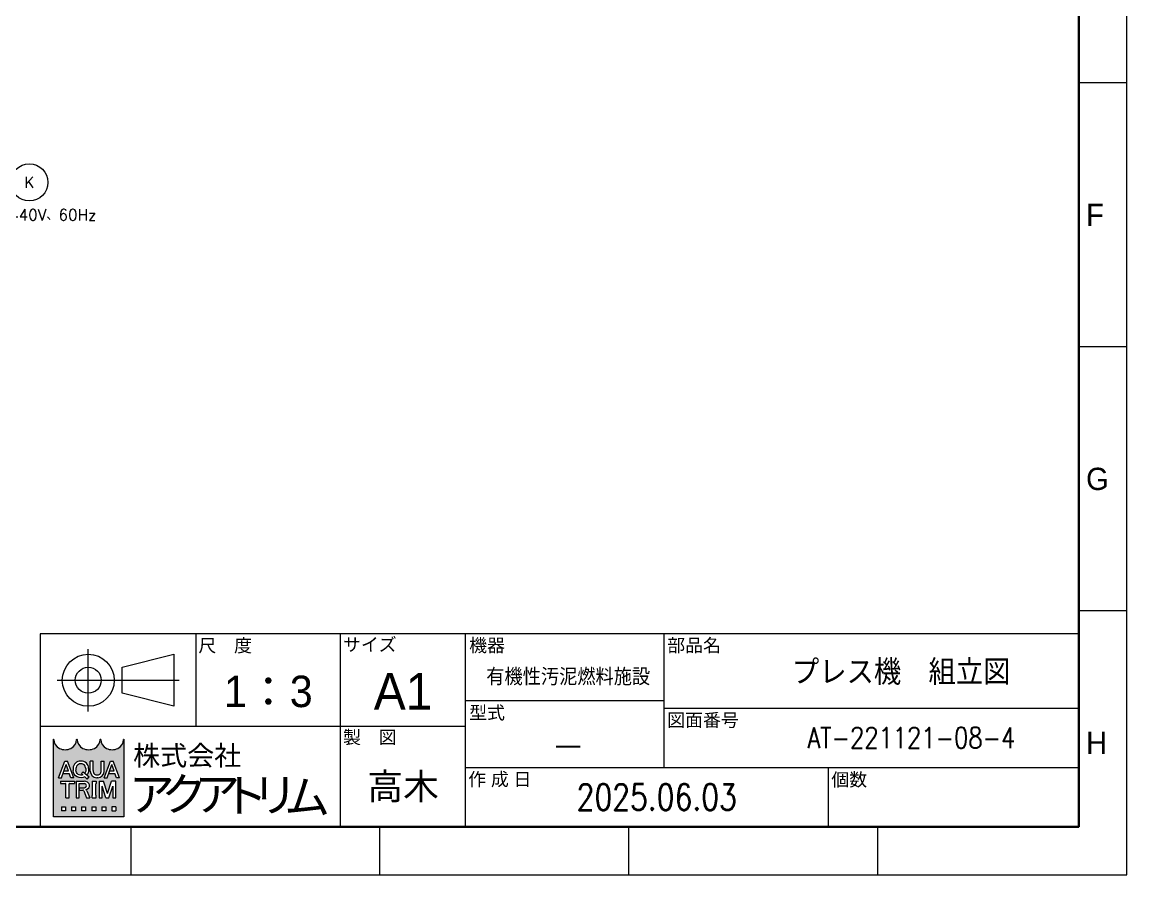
# Model space of a CAD drawing. Header units: millimetres. Extents: x 0 to 49006, y -7876 to 6995.
# Drawn here: x 48112 to 49006, y -25 to 665 of the extents above; entities that cross this region are included whole.
import ezdxf
from ezdxf import colors
from ezdxf.entities.mleader import LeaderData, LeaderLine
from ezdxf.enums import TextEntityAlignment as Align
from ezdxf.math import Vec2, Vec3

# ---------------------------------------------------------------- set-up
doc = ezdxf.new("R2010")
doc.units = ezdxf.units.MM
doc.header["$LTSCALE"] = 3.2
for name, color, linetype, lineweight in [('07_TEXT', 3, 'Continuous', 13), ('08_DIM', 3, 'Continuous', 13), ('99_図枠', 7, 'Continuous', 40)]:
    doc.layers.add(name, color=color, linetype=linetype, lineweight=lineweight)
doc.styles.add('KSS_TXT', font='txt.shx', dxfattribs={"bigfont": 'extfont2.shx'})
doc.styles.add('MS_G', font='MS Gothic.ttf')
doc.styles.get("Standard").update_dxf_attribs({"font": 'txt.shx', "bigfont": 'extfont2.shx'})
doc.styles.add('寸法用', font='simplex.shx', dxfattribs={"width": 0.8, "bigfont": '@extfont2.shx'})
doc.styles.add('表題用', font='MS PGothic.ttf')

# ---------------------------------------------------------------- blocks, each defined once
blk = doc.blocks.new('AM_BALLOON1')
at = {"transparency": 16777216}
blk.add_circle((0, 0), 5, dxfattribs=at)
blk.add_attdef('B_NUMBER', text='', height=3, dxfattribs=at).set_placement((0, 0), align=Align.MIDDLE_CENTER)
blk = doc.blocks.new('_OPEN')
at = {"color": 0, "linetype": 'ByBlock'}
for p, q in [((-1, 0.1666666666666667), (0, 0)), ((0, 0), (-1, -0.1666666666666667)), ((0, 0), (-1, 0))]:
    blk.add_line(p, q, dxfattribs=at)

msp = doc.modelspace()

# ---------------------------------------------------------------- hatches: boundary and pattern name
at = {"layer": '99_図枠', "lineweight": 5}
h = msp.add_hatch(color=256, dxfattribs=at)
h.dxf.hatch_style = 1
edge = h.paths.add_edge_path()
edge.add_arc((48194.15269434409, 84.57165523513913), 0.2717109658443483, 90, 180)
edge.add_ellipse((48184.64281053954, 84.57165523513913), major_axis=(-9.238172838707841, 0), ratio=0.8823529411764705, start_angle=360, end_angle=540, ccw=False)
edge.add_arc((48175.13292673499, 84.57165523513913), 0.2717109658443483, 3.187317984128254, 180.000000000026)
edge.add_ellipse((48165.62304293043, 84.57165523513913), major_axis=(-9.238172838707841, 0), ratio=0.8823529411764705, start_angle=360, end_angle=540, ccw=False)
edge.add_arc((48156.11315912588, 84.57165523513913), 0.2717109658443483, 3.187317984128254, 180)
edge.add_ellipse((48146.60327532133, 84.57165523513913), major_axis=(-9.238172838707841, 0), ratio=0.8823529411764705, start_angle=360, end_angle=540, ccw=False)
edge.add_arc((48137.09339151678, 84.57165523513913), 0.2717109658443484, 3.187317984128254, 90)
edge.add_line((48137.09339151678, 84.8433662009852), (48137.09339151678, 22.0781330909401))
edge.add_line((48137.09339151678, 22.07813309093899), (48194.15269434409, 22.07813309093899))
edge.add_line((48194.15269434409, 22.07813309093899), (48194.15269434409, 84.84336620098213))
h.paths.add_polyline_path([(48146.29426964666, 67.23263154842061), (48148.54708215568, 67.23263154842061), (48153.67002811559, 53.71229388800384), (48153.67002811559, 53.64708325620177), (48151.23109271387, 53.64708325620177), (48149.95573189018, 57.22871072788757), (48144.93996210532, 57.22871072788757), (48145.67527709327, 59.29371406830433), (48149.22041690224, 59.29371406830433), (48147.42067590116, 64.34797141385798), (48143.61025908848, 53.64708325620177), (48141.17132368674, 53.64708325620177), (48141.17132368674, 53.71229388800384)], flags=16)
edge = h.paths.add_edge_path(flags=16)
edge.add_ellipse((48159.33992901657, 61.25499029984394), major_axis=(-6.249352214420012, 0), ratio=0.9565217391304344, start_angle=180, end_angle=360, ccw=False)
edge.add_line((48165.58928123098, 61.25499029984394), (48165.58928123098, 59.62472450477746))
edge.add_ellipse((48159.33992901657, 59.62472450477708), major_axis=(-6.249352214420012, 0), ratio=0.9565217391304344, start_angle=142.105255317713, end_angle=180, ccw=False)
edge.add_line((48164.27154548122, 55.95318061251646), (48162.52060098757, 57.3959784141669))
edge.add_ellipse((48159.33992901657, 59.78459402863564), major_axis=(3.984875085747928, 0), ratio=0.9950358206786512, start_angle=-37.0427632869818, end_angle=0)
edge.add_line((48163.3247990999, 59.78444010097155), (48163.3247990999, 61.09512077598534))
edge.add_ellipse((48159.33992901657, 61.09512077598538), major_axis=(3.984870083329332, 0), ratio=0.994718262525732, start_angle=360, end_angle=540)
edge.add_line((48155.35505893324, 61.09512077598538), (48155.35505893324, 59.78445428893022))
edge.add_ellipse((48159.33992901657, 59.78459402863564), major_axis=(3.984875085747928, 0), ratio=0.9950358206786512, start_angle=-180, end_angle=-65.75794872216291)
edge.add_line((48160.976088277, 56.16914642594111), (48159.86663133968, 57.2489136865008))
edge.add_line((48159.86663133968, 57.24891368649833), (48161.0701635898, 58.526897320302))
edge.add_line((48161.07016358981, 58.52689732030422), (48166.1024208592, 54.38026117509921))
edge.add_line((48166.10242085921, 54.38026117509708), (48164.52988704158, 52.7104492674174))
edge.add_line((48164.52988704157, 52.71044926741979), (48162.64080982871, 54.54897373692404))
edge.add_ellipse((48159.33992901657, 59.62472450477708), major_axis=(-6.249352214420012, 0), ratio=0.9565217391304344, start_angle=0, end_angle=121.88362473889401, ccw=False)
edge.add_line((48153.09057680215, 59.62472450477708), (48153.09057680215, 61.25499029984356))
h.paths.add_polyline_path([(48154.07412219798, 50.92997359775882), (48154.07412219798, 49.02799683684725), (48149.99845771032, 49.02799683684725, 0.4142135623730951), (48149.72674674448, 48.75628587100255), (48149.72674674448, 37.34442530553997), (48147.28134805188, 37.34442530553997), (48147.28134805188, 48.75628587100255, 0.4142135623730951), (48147.00963708603, 49.02799683684725), (48142.93397259837, 49.02799683684725), (48142.93397259837, 50.92997359775882)], flags=16)
edge = h.paths.add_edge_path(flags=16)
edge.add_line((48155.62283055691, 50.92997359775882), (48161.87218277133, 50.92997359775882))
edge.add_ellipse((48161.87218277133, 47.35618115869647), major_axis=(-4.385988461685893, 8.249999999999999e-16), ratio=0.8148203011203053, start_angle=111.3869747349855, end_angle=270, ccw=False)
edge.add_arc((48162.54478543641, 42.51290925854437), 1.776500295718582, 22.272952259934925, 58.5531130129101, ccw=False)
edge.add_line((48164.18873881725, 43.18623724865893), (48166.52988219885, 37.45310969187838))
edge.add_line((48166.52988219886, 37.45310969187813), (48166.52988219886, 37.34442530554014))
edge.add_line((48166.52988219886, 37.34442530553997), (48163.89428583017, 37.34442530553997))
edge.add_line((48163.89428583017, 37.34442530553997), (48161.82603954848, 43.10142233551804))
edge.add_arc((48160.81782674595, 42.6955448562594), 1.086843863377403, 21.92829786654815, 90)
edge.add_line((48160.81782674595, 43.78238871963413), (48158.14974253927, 43.78238871963413))
edge.add_line((48158.14974253925, 43.78238871963413), (48158.14974253925, 45.68436548054544))
edge.add_line((48158.14974253925, 45.68436548054569), (48162.19823593033, 45.68436548054569))
edge.add_arc((48162.13994081481, 47.35618115869647), 1.672831725609506, 271.9970571044072, 448.0029428955928)
edge.add_line((48162.19823593034, 49.02799683684725), (48158.0682292495, 49.02799683684725))
edge.add_line((48158.06822924951, 49.02799683684725), (48158.06822924951, 37.34442530554061))
edge.add_line((48158.06822924951, 37.34442530553997), (48155.62283055691, 37.34442530553997))
edge.add_line((48155.62283055691, 37.34442530553997), (48155.62283055691, 50.92997359775792))
h.paths.add_polyline_path([(48166.84529344699, 67.23263154842061), (48169.29069213959, 67.23263154842061), (48169.29069213959, 59.62472450477708, 0.175030561155744), (48170.36945750361, 56.51096217739723, 0.2571496110314638), (48174.73298995583, 56.51096217739723, 0.1750305611562702), (48175.81175531985, 59.62472450478663), (48175.81175531985, 67.23263154842061), (48178.25715401246, 67.23263154842061), (48178.25715401246, 59.13319293206678, -0.3793912406243967), (48172.95879017849, 53.64708325620177), (48172.14365728095, 53.64708325620177, -0.3793912406243716), (48166.84529344699, 59.13319293206678)], flags=16)
h.paths.add_polyline_path([(48168.59039664702, 50.92997359775882), (48171.57921727131, 50.92997359775882), (48171.57921727131, 49.02799683684725, 0.4142135623730951), (48171.30750630547, 48.75628587100255), (48171.30750630547, 39.51811303229488, 0.4142135623730951), (48171.57921727131, 39.24640206645154), (48171.57921727131, 37.34442530553997), (48168.59039664702, 37.34442530553997), (48168.59039664702, 39.24640206645154, 0.4142135623730951), (48168.86210761287, 39.51811303229488), (48168.86210761287, 48.75628587100255, 0.4142135623730951), (48168.59039664702, 49.02799683684725)], flags=16)
h.paths.add_polyline_path([(48174.02726363466, 50.92997359775882), (48177.57569727288, 50.92997359775882), (48180.82003778077, 41.06300440002451), (48184.06437828867, 50.92997359775882), (48187.6150637176, 50.92997359775882), (48187.6150637176, 37.34442530553997), (48185.16966502501, 37.34442530553997), (48185.16966502501, 46.85430911009371), (48182.04273712708, 37.34442530553997), (48179.59733843448, 37.34442530553997), (48176.47041053654, 46.85430911009371), (48176.47266232727, 37.34442530553997), (48174.02726363466, 37.34442530553997)], flags=16)
h.paths.add_polyline_path([(48183.24242563688, 67.23263154842061), (48185.49523814591, 67.23263154842061), (48190.61818410581, 53.71229388800384), (48190.61818410581, 53.64708325620177), (48188.17924870409, 53.64708325620177), (48186.9038878804, 57.22871072788757), (48181.88811809554, 57.22871072788757), (48182.62343308349, 59.29371406830433), (48186.16857289246, 59.29371406830433), (48184.36883189139, 64.34797141385798), (48180.55841507869, 53.64708325620177), (48178.11947967696, 53.64708325620177), (48178.11947967696, 53.71229388800384)], flags=16)
h.paths.add_polyline_path([(48143.61445469704, 30.22946206626921), (48146.87498628718, 30.22946206626921), (48146.87498628718, 26.96893047613821), (48143.61445469704, 26.96893047613821)], flags=16)
h.paths.add_polyline_path([(48151.76578367237, 30.22946206626921), (48155.0263152625, 30.22946206626921), (48155.0263152625, 26.96893047613821), (48151.76578367237, 26.96893047613821)], flags=16)
h.paths.add_polyline_path([(48159.9171126477, 30.22946206626921), (48163.17764423783, 30.22946206626921), (48163.17764423783, 26.96893047613821), (48159.9171126477, 26.96893047613821)], flags=16)
h.paths.add_polyline_path([(48168.06844162304, 30.22946206626921), (48171.32897321317, 30.22946206626921), (48171.32897321317, 26.96893047613821), (48168.06844162304, 26.96893047613821)], flags=16)
h.paths.add_polyline_path([(48176.21977059836, 30.22946206626921), (48179.48030218849, 30.22946206626921), (48179.48030218849, 26.96893047613821), (48176.21977059836, 26.96893047613821)], flags=16)
h.paths.add_polyline_path([(48184.3710995737, 30.22946206626921), (48187.63163116383, 30.22946206626921), (48187.63163116383, 26.96893047613821), (48184.3710995737, 26.96893047613821)], flags=16)

# ---------------------------------------------------------------- linework, layer by layer
at = {"layer": '99_図枠', "lineweight": 25}
for p, q in [((49005.5373883639, 616.0223405648821), (48966.53347724281, 616.0223405648821)), ((49005.5373883639, 402.3836679255587), (48966.53347724281, 402.3836679255587)), ((49005.5373883639, 188.7449952862366), (48966.53347724281, 188.7449952862366)), ((48199.89660265332, -24.71929623754295), (48199.89660265332, 14.11023376801222)), ((48401.30679908097, -24.89367735308815), (48401.30679908097, 14.11023376801222)), ((48401.30679908097, -24.71929623754295), (48401.30679908097, 14.11023376801222)), ((48602.71699550861, -24.71929623754295), (48602.71699550861, 14.11023376801222)), ((48804.12719193626, -24.71929623754295), (48804.12719193626, 14.11023376801222))]:
    msp.add_line(p, q, dxfattribs=at)
at = {"layer": '99_図枠', "lineweight": 13}
for p, q in [((48252.46187364115, 95.11835686567656), (48252.46187364115, 170.1258782524083)), ((48369.47360700445, 14.11023376801222), (48369.47360700445, 170.1258782524083)), ((48470.57465401293, 14.11023376801222), (48470.57465401293, 170.1258782524083)), ((48630.79272233293, 170.1258782524083), (48630.79272233293, 62.11504745551701)), ((48165.30313378977, 107.4195903731033), (48165.30313378977, 157.8246447449856)), ((48140.10060660382, 132.6221175590404), (48238.81050474876, 132.6221175590404)), ((48470.57465401293, 116.120462853964), (48630.79272233293, 116.120462853964)), ((48630.79272233293, 110.1198611430232), (48966.53347724281, 110.1198611430232)), ((48470.57465401293, 95.11835686567656), (48126.44923771144, 95.11835686567656)), ((48470.57465401293, 62.11504745551701), (48966.53347724281, 62.11504745551701)), ((48763.90709825623, 62.11504745551701), (48763.90709825623, 14.11023376801222))]:
    msp.add_line(p, q, dxfattribs=at)
at = {"layer": '99_図枠', "lineweight": 5}
for p, q in [((48137.09339151678, 22.07813309093899), (48137.09339151678, 84.8433662009852)), ((48194.15269434409, 84.8433662009852), (48194.15269434409, 22.07813309093899)), ((48141.17132368674, 53.71229388800384), (48146.29426964666, 67.23263154842061)), ((48143.61025908848, 53.64708325620177), (48147.42067590116, 64.34797141385798)), ((48146.29426964666, 67.23263154842061), (48148.54708215568, 67.23263154842061)), ((48149.22041690224, 59.29371406830433), (48147.42067590116, 64.34797141385798)), ((48153.67002811559, 53.71229388800384), (48148.54708215568, 67.23263154842061)), ((48166.84529344699, 59.13319293206678), (48166.84529344699, 67.23263154842061)), ((48169.29069213959, 67.23263154842061), (48166.84529344699, 67.23263154842061)), ((48169.29069213959, 59.62472450477708), (48169.29069213959, 67.23263154842061)), ((48175.81175531985, 59.62472450477708), (48175.81175531985, 67.23263154842061)), ((48175.81175531985, 67.23263154842061), (48178.25715401246, 67.23263154842061)), ((48178.11947967696, 53.71229388800384), (48183.24242563688, 67.23263154842061)), ((48178.25715401246, 59.13319293206678), (48178.25715401246, 67.23263154842061)), ((48180.55841507869, 53.64708325620177), (48184.36883189139, 64.34797141385798)), ((48183.24242563688, 67.23263154842061), (48185.49523814591, 67.23263154842061)), ((48186.16857289246, 59.29371406830433), (48184.36883189139, 64.34797141385798)), ((48190.61818410581, 53.71229388800384), (48185.49523814591, 67.23263154842061)), ((48141.17132368674, 53.64708325620177), (48141.17132368674, 53.71229388800384)), ((48141.17132368674, 53.71229388800384), (48141.17132368674, 53.71229388800384)), ((48141.17132368674, 53.64708325620177), (48141.17132368674, 53.71229388800384)), ((48141.17132368674, 53.64708325620177), (48143.61025908848, 53.64708325620177)), ((48144.93996210532, 57.22871072788757), (48145.67527709327, 59.29371406830433)), ((48144.93996210532, 57.22871072788757), (48149.95573189018, 57.22871072788757)), ((48145.67527709327, 59.29371406830433), (48149.22041690224, 59.29371406830433)), ((48151.23109271387, 53.64708325620177), (48149.95573189018, 57.22871072788757)), ((48153.67002811559, 53.64708325620177), (48151.23109271387, 53.64708325620177)), ((48153.09057680215, 61.25499029984394), (48153.09057680215, 59.62472450477708)), ((48153.67002811559, 53.64708325620177), (48153.67002811559, 53.71229388800384)), ((48155.35505893324, 61.09512077598538), (48155.35505893324, 59.79090813993162)), ((48159.86663133968, 57.24891368649833), (48161.07016358981, 58.52689732030422)), ((48159.86663133968, 57.24891368649833), (48160.976088277, 56.16914642594111)), ((48161.07016358981, 58.52689732030422), (48166.10242085921, 54.38026117509708)), ((48162.52060098756, 57.39597841416708), (48164.27154548122, 55.95318061251646)), ((48162.64080982871, 54.54897373692438), (48164.52988704157, 52.71044926741979)), ((48163.3247990999, 61.09512077598538), (48163.3247990999, 59.79090813993162)), ((48164.52988704157, 52.71044926741979), (48166.10242085921, 54.38026117509708)), ((48165.58928123098, 61.25499029984394), (48165.58928123098, 59.62472450477708)), ((48172.95879017849, 53.64708325620177), (48172.14365728095, 53.64708325620177)), ((48178.11947967696, 53.64708325620177), (48178.11947967696, 53.71229388800384)), ((48178.11947967696, 53.71229388800384), (48178.11947967696, 53.71229388800384)), ((48178.11947967696, 53.64708325620177), (48178.11947967696, 53.71229388800384)), ((48178.11947967696, 53.64708325620177), (48180.55841507869, 53.64708325620177)), ((48181.88811809554, 57.22871072788757), (48182.62343308349, 59.29371406830433)), ((48181.88811809554, 57.22871072788757), (48186.9038878804, 57.22871072788757)), ((48182.62343308349, 59.29371406830433), (48186.16857289246, 59.29371406830433)), ((48188.17924870409, 53.64708325620177), (48186.9038878804, 57.22871072788757)), ((48190.61818410581, 53.64708325620177), (48188.17924870409, 53.64708325620177)), ((48190.61818410581, 53.64708325620177), (48190.61818410581, 53.71229388800384)), ((48142.93397259837, 50.92997359775882), (48154.07412219798, 50.92997359775882)), ((48142.93397259837, 50.92997359775882), (48142.93397259837, 49.02799683684725)), ((48142.93397259837, 49.02799683684725), (48147.00963708603, 49.02799683684725)), ((48147.28134805188, 37.34442530553997), (48147.28134805188, 48.75628587100255)), ((48149.72674674448, 37.34442530553997), (48149.72674674448, 48.75628587100255)), ((48149.99845771032, 49.02799683684725), (48154.07412219798, 49.02799683684725)), ((48154.07412219798, 50.92997359775882), (48154.07412219798, 49.02799683684725)), ((48155.62283055691, 50.92997359775882), (48155.62283055691, 37.34442530553997)), ((48155.62283055691, 50.92997359775882), (48161.87218277133, 50.92997359775882)), ((48158.06822924951, 37.34442530553997), (48158.06822924951, 49.02799683684725)), ((48158.06822924951, 49.02799683684725), (48162.19823593034, 49.02799683684725)), ((48158.14974253925, 43.78238871963413), (48158.14974253925, 45.68436548054569)), ((48158.14974253925, 45.68436548054569), (48162.19823593034, 45.68436548054569)), ((48168.59039664702, 50.92997359775882), (48171.57921727131, 50.92997359775882)), ((48168.59039664702, 50.92997359775882), (48168.59039664702, 49.02799683684725)), ((48168.86210761287, 39.51811303229488), (48168.86210761287, 48.75628587100255)), ((48171.30750630547, 39.51811303229488), (48171.30750630547, 48.75628587100255)), ((48171.57921727131, 50.92997359775882), (48171.57921727131, 49.02799683684725)), ((48174.02726363466, 50.92997359775882), (48174.02726363466, 37.34442530553997)), ((48174.02726363466, 50.92997359775882), (48177.57569727288, 50.92997359775882)), ((48176.47266232727, 37.34442530553997), (48176.47041053654, 46.85430911009371)), ((48179.59733843448, 37.34442530553997), (48176.47041053654, 46.85430911009371)), ((48180.82003778077, 41.06300440002451), (48177.57569727288, 50.92997359775882)), ((48180.82003778077, 41.06300440002451), (48184.06437828867, 50.92997359775882)), ((48182.04273712708, 37.34442530553997), (48185.16966502501, 46.85430911009371)), ((48187.6150637176, 50.92997359775882), (48184.06437828867, 50.92997359775882)), ((48185.16966502501, 46.85430911009371), (48185.16966502501, 37.34442530553997)), ((48187.6150637176, 37.34442530553997), (48187.6150637176, 50.92997359775882)), ((48147.28134805188, 37.34442530553997), (48149.72674674448, 37.34442530553997)), ((48155.62283055691, 37.34442530553997), (48158.06822924951, 37.34442530553997)), ((48158.14974253925, 43.78238871963413), (48160.81782674595, 43.78238871963413)), ((48161.82603954848, 43.10142233551915), (48163.89428583017, 37.34442530553997)), ((48163.89428583017, 37.34442530553997), (48166.52988219886, 37.34442530553997)), ((48164.18873881725, 43.18623724866166), (48166.52988219886, 37.45310969187813)), ((48166.52988219886, 37.45310969187813), (48166.52988219886, 37.34442530553997)), ((48168.59039664702, 37.34442530553997), (48168.59039664702, 39.24640206645154)), ((48168.59039664702, 37.34442530553997), (48171.57921727131, 37.34442530553997)), ((48171.57921727131, 37.34442530553997), (48171.57921727131, 39.24640206645154)), ((48174.02726363466, 37.34442530553997), (48176.47266232727, 37.34442530553997)), ((48179.59733843448, 37.34442530553997), (48182.04273712708, 37.34442530553997)), ((48185.16966502501, 37.34442530553997), (48187.6150637176, 37.34442530553997)), ((48143.61445469704, 30.22946206626921), (48146.87498628718, 30.22946206626921)), ((48143.61445469704, 30.22946206626921), (48143.61445469704, 26.96893047613821)), ((48146.87498628718, 26.96893047613821), (48143.61445469704, 26.96893047613821)), ((48146.87498628718, 30.22946206626921), (48146.87498628718, 26.96893047613821)), ((48151.76578367237, 30.22946206626921), (48155.0263152625, 30.22946206626921)), ((48151.76578367237, 30.22946206626921), (48151.76578367237, 26.96893047613821)), ((48155.0263152625, 26.96893047613821), (48151.76578367237, 26.96893047613821)), ((48155.0263152625, 30.22946206626921), (48155.0263152625, 26.96893047613821)), ((48159.9171126477, 30.22946206626921), (48163.17764423783, 30.22946206626921)), ((48159.9171126477, 30.22946206626921), (48159.9171126477, 26.96893047613821)), ((48163.17764423783, 26.96893047613821), (48159.9171126477, 26.96893047613821)), ((48163.17764423783, 30.22946206626921), (48163.17764423783, 26.96893047613821)), ((48168.06844162304, 30.22946206626921), (48171.32897321317, 30.22946206626921)), ((48168.06844162304, 30.22946206626921), (48168.06844162304, 26.96893047613821)), ((48171.32897321317, 26.96893047613821), (48168.06844162304, 26.96893047613821)), ((48171.32897321317, 30.22946206626921), (48171.32897321317, 26.96893047613821)), ((48176.21977059836, 30.22946206626921), (48179.48030218849, 30.22946206626921)), ((48176.21977059836, 30.22946206626921), (48176.21977059836, 26.96893047613821)), ((48179.48030218849, 26.96893047613821), (48176.21977059836, 26.96893047613821)), ((48179.48030218849, 30.22946206626921), (48179.48030218849, 26.96893047613821)), ((48187.63163116383, 30.22946206626921), (48184.3710995737, 30.22946206626921)), ((48184.3710995737, 30.22946206626921), (48184.3710995737, 26.96893047613821)), ((48184.3710995737, 26.96893047613821), (48187.63163116383, 26.96893047613821)), ((48187.63163116383, 30.22946206626921), (48187.63163116383, 26.96893047613821)), ((48194.15269434409, 22.07813309093899), (48137.09339151678, 22.07813309093899))]:
    msp.add_line(p, q, dxfattribs=at)
at = {"layer": '99_図枠'}
msp.add_lwpolyline([(46705.50675256125, 14.11023376801222), (48966.53347724281, 14.11023376801222), (48966.53347724281, 1645.211792640398), (46705.50675256125, 1645.211792640398)], close=True, dxfattribs=at)
at = {"layer": '99_図枠', "lineweight": 25}
msp.add_lwpolyline([(48126.44923771144, 14.11023376801222), (48966.53347724281, 14.11023376801222), (48966.53347724281, 170.1258782524083), (48126.44923771144, 170.1258782524083)], close=True, dxfattribs=at)
msp.add_lwpolyline([(48192.60587157454, 143.1231705531841), (48234.61008355111, 153.6242235473278), (48234.61008355111, 111.6200115707611), (48192.60587157454, 122.1210645649007), (48192.60587157454, 143.1231705531841)], dxfattribs=at)
for radius in [21.00210598828414, 10.50105299414206]:
    msp.add_circle((48165.30313378977, 132.6221175590404), radius, dxfattribs=at)
at = {"layer": '99_図枠', "lineweight": 5}
for centre, radius, start, end in [((48137.09339151678, 84.57165523513913), 0.2717109658443483, 0, 90), ((48156.11315912588, 84.57165523513913), 0.2717109658443483, 0, 180), ((48156.11315912588, 84.57165523513913), 0.2717109658443483, 0, 90), ((48175.13292673499, 84.57165523513913), 0.2717109658443483, 0, 180), ((48194.15269434409, 84.57165523513913), 0.2717109658443483, 90, 180), ((48172.58920389908, 59.37895871842466), 5.749165861526263, 182.4500309922491, 265.5552572886288), ((48174.14127914387, 59.5614634093904), 4.85099951064541, 179.2527938813865, 218.9645718468801), ((48172.55122372972, 60.47265380441104), 4.522731963419593, 241.1577278085564, 298.8422721914436), ((48172.51324356037, 59.37895871842466), 5.749165861526263, 274.4447427113712, 357.5499690077507), ((48170.96116831557, 59.5614634093904), 4.850999510644864, 321.0354281531198, 0.7472061186134935), ((48147.00963708603, 48.75628587100255), 0.2717109658443483, 0, 90), ((48149.99845771032, 48.75628587100255), 0.2717109658443483, 90, 180), ((48162.13994081481, 47.35618115869647), 1.672831725609506, 271.9970571041455, 88.00294289543734), ((48168.59039664702, 48.75628587100255), 0.2717109658443483, 0, 90), ((48171.57921727131, 48.75628587100255), 0.2717109658443483, 90, 180), ((48160.81782674595, 42.6955448562594), 1.086843863377393, 21.92829786654796, 90), ((48162.54478543641, 42.51290925854437), 1.776500295718612, 22.27295226009127, 58.55311301310701), ((48168.59039664702, 39.51811303229488), 0.2717109658443483, 270, 0), ((48171.57921727131, 39.51811303229488), 0.2717109658443483, 180, 270)]:
    msp.add_arc(centre, radius, start, end, dxfattribs=at)
for centre, major_axis, ratio, start_param, end_param in [((48146.60327532132, 84.57165523513913), (-9.238172838707841, 0), 0.8823529411764705, 6.283185307179585, 9.424777960769381), ((48165.62304293043, 84.57165523513913), (-9.238172838707841, 0), 0.8823529411764705, 6.283185307179585, 9.424777960769381), ((48184.64281053954, 84.57165523513913), (-9.238172838707841, 0), 0.8823529411764705, 6.283185307179585, 9.424777960769381), ((48159.33992901657, 61.25499029984394), (-6.249352214420012, 0), 0.9565217391304344, 3.141592653589793, 6.283185307179585), ((48159.33992901657, 61.09512077598538), (3.984870083329331, 0), 0.994718262525732, 6.283185307179585, 9.424777960769381), ((48161.87218277134, 47.35618115869647), (-4.385988461685893, 8.249999999999999e-16), 0.8148203011203053, 1.944069452961234, 4.712388980384689)]:
    msp.add_ellipse(centre, major_axis=major_axis, ratio=ratio, start_param=start_param, end_param=end_param, dxfattribs=at)
at = {"layer": '99_図枠', "lineweight": 5, "extrusion": (0, 0, -1)}
for centre, major_axis, ratio, start_param, end_param in [((48159.33992901657, 59.62472450477708), (-6.249352214420012, 0), 0.9565217391304344, 4.155914751220672, 6.283185307179585), ((48159.33992901657, 59.78459402863564), (3.984875085747928, 0), 0.9950358206786508, 7.430878021738926, 9.424777960769381), ((48159.33992901657, 59.78459402863564), (3.984875085747928, 0), 0.9950358206786508, 6.283185307179585, 6.929703490574294), ((48159.33992901657, 59.62472450477708), (-6.249352214420012, 0), 0.9565217391304344, 3.141592653589793, 3.802980717498314)]:
    msp.add_ellipse(centre, major_axis=major_axis, ratio=ratio, start_param=start_param, end_param=end_param, dxfattribs=at)
at = {"layer": 'Defpoints'}
msp.add_lwpolyline([(46588.6150312224, -24.71929623754295), (49005.5373883639, -24.71929623754295), (49005.5373883639, 1684.215703761495), (46588.6150312224, 1684.215703761495)], close=True, dxfattribs=at)

# ---------------------------------------------------------------- texts
for tag, height, style, width, p in [('有機性汚泥燃料施設', 12, '表題用', 0.9, (48553.57342826426, 136.079763315071)), ('プレス機\u3000組立図', 18, '表題用', 0.9, (48822.9441061781, 140.1228696977164)), ('AT-221121-08-4', 16.8, '寸法用', 0.8, (48831.15011943701, 86.11745429927078)), ('―', 16.8, 'KSS_TXT', 0.9, (48553.53913009309, 81.16241197732825)), ('2025.06.03', 21, '寸法用', 0.8, (48625.19621931198, 38.11264061176462))]:
    msp.add_attdef(tag, text='', height=height, dxfattribs=dict(style=style, width=width)).set_placement(p, align=Align.MIDDLE)
at = {"style": '表題用'}
for tag, height, p in [('1：3', 25.45709816772, (48310.96774032279, 123.6212149926346)), ('高木', 21.21424847309999, (48420.02413050867, 47.11354317817177))]:
    msp.add_attdef(tag, text='', height=height, dxfattribs=at).set_placement(p, align=Align.MIDDLE)
at = {"layer": '07_TEXT', "color": 4, "insert": (47921.22008289299, 528.6997406949808), "char_height": 9, "width": 306.2781933013757, "attachment_point": 1, "style": 'KSS_TXT'}
msp.add_mtext('三菱ギヤードモートル\\PGM-SHYF-RH 0.2kW、1／30、440V、60Hz\\P回転速度：60rpm/60Hz', dxfattribs=at)
at = {"layer": '99_図枠', "lineweight": 13, "style": '表題用'}
for s, p in [('F', (48972.53407895375, 509.2030042452197)), ('G', (48972.53407895375, 295.5643316058977)), ('H', (48972.53407895375, 81.92565896657561))]:
    msp.add_text(s, height=18.00180513281497, dxfattribs=at).set_placement(p, align=Align.MIDDLE_LEFT)
at = {"layer": '99_図枠', "style": '表題用'}
for s, p in [('尺\u3000度', (48254.36487094686, 160.7312674612908)), ('サイズ', (48371.37660431015, 161.5223630471805)), ('機器', (48473.45800543694, 160.9065470480245)), ('部品名', (48633.67607375696, 160.9065470480245)), ('型式', (48473.45800543694, 106.3707754377524)), ('図面番号', (48633.67607375696, 100.3701737268116)), ('製\u3000図', (48371.37666895599, 86.51484166045293)), ('作 成 日', (48472.7259559786, 52.49243301509023)), ('個数', (48766.42617038868, 52.19907842092653))]:
    msp.add_text(s, height=10.60712423654999, dxfattribs=at).set_placement(p, align=Align.MIDDLE_LEFT)
msp.add_text('A1', height=29.69994786233999, dxfattribs=at).set_placement((48420.02413050867, 123.6212149926346), align=Align.MIDDLE)
at = {"layer": '99_図枠', "lineweight": 5, "style": 'MS_G'}
for s, height, p in [('株式会社', 16.03960837333815, (48245.31996875749, 71.70607346242787)), ('ア', 27.08911636385997, (48216.70106576211, 40.47028783228689)), ('ク', 27.08911636385997, (48242.80992333432, 40.47028783228689)), ('ア', 27.08911636385997, (48269.65254011461, 40.47028783228689)), ('ト', 27.08911636385997, (48292.00752287704, 39.33017350720911)), ('リ', 27.08911636385997, (48316.23944304437, 39.900230669748)), ('ム', 27.08911636385997, (48342.34649350593, 38.19005918213134))]:
    msp.add_text(s, height=height, dxfattribs=at).set_placement(p, align=Align.MIDDLE_CENTER)

# ---------------------------------------------------------------- leaders
at = {"layer": '08_DIM'}
ml = msp.add_multileader_block('Standard', dxfattribs=at)
ml.set_content('AM_BALLOON1', color=256, scale=3)
ml.set_attribute('B_NUMBER', 'Q', width=0)
ml.set_leader_properties(color=256, linetype='ByLayer', lineweight=-1)
ml.set_arrow_properties(name='OPEN')
ml.build(insert=Vec2(0, 0))
ml.multileader.update_dxf_attribs({"leader_type": 0, "has_dogleg": 0, "text_right_attachment_type": 6, "dogleg_length": 0, "arrow_head_size": 6, "scale": 3, "block_connection_type": 1})
ctx = ml.context
ctx.base_point, ctx.scale, ctx.char_height, ctx.arrow_head_size, ctx.landing_gap_size, ctx.plane_origin = Vec3(48457.79420874044, 1139.706841642007), 3, 12, 6, 6, Vec3(48457.79420874044, 1139.706841642007)
ctx.right_attachment, ctx.attachment_type = 6, 1
notes = []
notes.append((ctx, [(0, (0, 0, 0), (0, 0), (1, 0), 1, [])]))
ctx.block.insert = Vec3(48457.79420874044, 1139.706841642007)
ml = msp.add_multileader_block('Standard', dxfattribs=at)
ml.set_content('AM_BALLOON1', color=256, scale=3)
ml.set_attribute('B_NUMBER', 'R', width=0)
ml.set_leader_properties(color=256, linetype='ByLayer', lineweight=-1)
ml.set_arrow_properties(name='OPEN')
ml.build(insert=Vec2(0, 0))
ml.multileader.update_dxf_attribs({"leader_type": 0, "has_dogleg": 0, "text_right_attachment_type": 6, "dogleg_length": 0, "arrow_head_size": 6, "scale": 3, "block_connection_type": 1})
ctx = ml.context
ctx.base_point, ctx.scale, ctx.char_height, ctx.arrow_head_size, ctx.landing_gap_size, ctx.plane_origin = Vec3(48532.06216637001, 1104.23208329251), 3, 12, 6, 6, Vec3(48532.06216637001, 1104.23208329251)
ctx.right_attachment, ctx.attachment_type = 6, 1
notes.append((ctx, [(0, (0, 0, 0), (0, 0), (1, 0), 1, [])]))
ctx.block.insert = Vec3(48532.06216637001, 1104.23208329251)
ml = msp.add_multileader_block('Standard', dxfattribs=at)
ml.set_content('AM_BALLOON1', color=256, scale=3)
ml.set_attribute('B_NUMBER', '34', width=0)
ml.set_leader_properties(color=256, linetype='ByLayer', lineweight=-1)
ml.set_arrow_properties(name='OPEN')
ml.build(insert=Vec2(0, 0))
ml.multileader.update_dxf_attribs({"leader_type": 0, "has_dogleg": 0, "text_right_attachment_type": 6, "dogleg_length": 0, "arrow_head_size": 6, "scale": 3, "block_connection_type": 1})
ctx = ml.context
ctx.base_point, ctx.scale, ctx.char_height, ctx.arrow_head_size, ctx.landing_gap_size, ctx.plane_origin = Vec3(48516.15730245708, 1013.478261563086), 3, 12, 6, 6, Vec3(48516.15730245708, 1013.478261563086)
ctx.right_attachment, ctx.attachment_type = 6, 1
notes.append((ctx, [(0, (0, 0, 0), (0, 0), (1, 0), 1, [])]))
ctx.block.insert = Vec3(48516.15730245708, 1013.478261563086)
ml = msp.add_multileader_block('Standard', dxfattribs=at)
ml.set_content('AM_BALLOON1', color=256, scale=3)
ml.set_attribute('B_NUMBER', 'P', width=0)
ml.set_leader_properties(color=256, linetype='ByLayer', lineweight=-1)
ml.set_arrow_properties(name='OPEN')
ml.build(insert=Vec2(0, 0))
ml.multileader.update_dxf_attribs({"leader_type": 0, "has_dogleg": 0, "text_right_attachment_type": 6, "dogleg_length": 0, "arrow_head_size": 6, "scale": 3, "block_connection_type": 1})
ctx = ml.context
ctx.base_point, ctx.scale, ctx.char_height, ctx.arrow_head_size, ctx.landing_gap_size, ctx.plane_origin = Vec3(48486.15621640789, 1013.018123862144), 3, 12, 6, 6, Vec3(48486.15621640789, 1013.018123862144)
ctx.right_attachment, ctx.attachment_type = 6, 1
notes.append((ctx, [(0, (0, 0, 0), (0, 0), (1, 0), 1, [])]))
ctx.block.insert = Vec3(48486.15621640789, 1013.018123862144)
ml = msp.add_multileader_block('Standard', dxfattribs=at)
ml.set_content('AM_BALLOON1', color=256, scale=3)
ml.set_attribute('B_NUMBER', 'K', width=0)
ml.set_leader_properties(color=256, linetype='ByLayer', lineweight=-1)
ml.set_arrow_properties(name='OPEN')
ml.build(insert=Vec2(0, 0))
ml.multileader.update_dxf_attribs({"leader_type": 0, "has_dogleg": 0, "text_right_attachment_type": 6, "dogleg_length": 0, "arrow_head_size": 6, "scale": 3, "block_connection_type": 1})
ctx = ml.context
ctx.base_point, ctx.scale, ctx.char_height, ctx.arrow_head_size, ctx.landing_gap_size, ctx.plane_origin = Vec3(48117.64265116592, 535.4668816861445), 3, 12, 6, 6, Vec3(48117.64265116592, 535.4668816861445)
ctx.right_attachment, ctx.attachment_type = 6, 1
notes.append((ctx, [(0, (0, 0, 0), (0, 0), (1, 0), 1, [])]))
ctx.block.insert = Vec3(48117.64265116592, 535.4668816861445)
for ctx, leaders in notes:
    for number, flags, end, landing, length, lines in leaders:
        leader = LeaderData()
        leader.index, (leader.has_last_leader_line, leader.has_dogleg_vector, leader.attachment_direction) = number, flags
        leader.last_leader_point, leader.dogleg_vector, leader.dogleg_length = Vec3(end), Vec3(landing), length
        for number, points, colour, breaks in lines:
            line = LeaderLine()
            line.index, line.vertices, line.color, line.breaks = number, Vec3.list(points), colors.encode_raw_color(colour), breaks
            leader.lines.append(line)
        ctx.leaders.append(leader)

doc.saveas('drawing.dxf')
